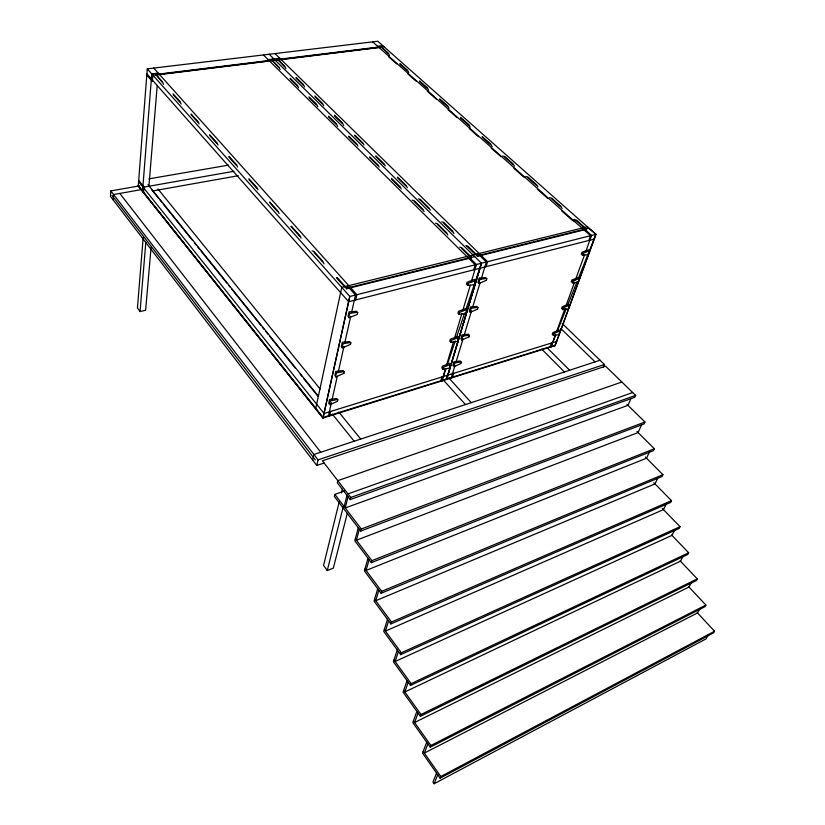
<?xml version="1.0" encoding="UTF-8"?>
<svg xmlns="http://www.w3.org/2000/svg" width="825" height="825" viewBox="0 0 825 825"><rect width="100%" height="100%" fill="white"/><g stroke="black" fill="none" stroke-linecap="round" stroke-linejoin="round"><path stroke-width="1.24" d="M330.237 400.764L329.763 404.827L337.435 401.27M336.476 372.725L335.569 376.819M342.973 343.551L342.024 347.81M349.728 313.18L348.748 317.615M139.879 185.821L110.797 190.905L110.468 196.402L316.79 465.465L324.112 463.011M113.252 200.032L113.582 194.525L142.704 189.379M460.319 360.968L453.915 361.721L452.822 365.722M468.507 334.197L462.021 334.826L460.886 338.982M449.522 363.289L442.282 366.248L441.829 368.167M476.994 306.426L470.436 306.931L469.25 311.242M457.566 336.373L450.223 339.292L449.749 341.282M138.301 185.553L323.07 417.471L555.297 345.077L555.112 345.593L595.918 234.352L377.798 41.25L147.273 68.857L138.26 186.099L322.946 418.028L555.204 345.562L549.986 347.181L551.502 343.025M485.812 277.582L479.17 277.963L477.933 282.439M142.529 191.287L151.769 73.899L158.235 73.116M143.571 192.596L144.014 187.1L138.796 180.593M162.247 82.304L155.832 74.436L271.92 60.163L278.933 67.103L280.067 69.455M143.179 237.383L137.445 307.931L140.054 311.541L145.623 310.231L151.078 247.469M465.908 308.437L458.452 311.324L457.968 313.387M149.005 185.12L157.183 85.841M140.054 311.541L145.819 242.23M454.678 362.907L453.915 366.805L460.701 363.598M462.804 336.022L461.618 339.941M474.581 279.427L467.012 282.263L466.507 284.419M471.24 308.127L470.002 312.19M479.995 279.149L478.717 283.377M278.664 67.506L271.92 60.163M284.543 66.763L277.788 59.441L381.078 46.747L388.358 53.212L389.483 55.43M559.268 329.979L552.812 332.661L552.245 334.496M568.714 304.157L562.176 306.797L561.588 308.705M578.5 277.417L571.88 280.015L571.261 281.995M588.637 249.707L581.924 252.264L581.285 254.327M388.049 53.615L381.078 46.747M315.655 408.87L341.746 287.358M459.68 247.098L461.845 247.799L471.415 257.256L471.23 257.874L346.582 288.781L346.727 288.131L337.198 277.561M312.675 460.103L313.902 454.493L600.033 360.236M322.946 418.028L349.707 296.495L595.97 234.331L589.132 228.278L584.791 229.36L591.628 235.434L585.946 251.006M316.79 465.465L318.037 459.855L110.797 190.905M328.34 416.347L331.423 402.59M331.98 400.084L337.291 376.324M338.415 371.322L344.015 346.314M344.85 342.561L350.728 316.295M351.563 312.541L355.482 295.041L347.366 285.966M329.649 415.934L330.66 411.458M355.709 299.929L356.885 294.68L153.728 68.083M337.549 401.352L337.889 399.836M343.901 373.488L344.252 371.91M350.501 344.51L350.873 342.87M348.985 317.728L357.194 314.531L357.761 312.634M344.53 490.957L334.847 494.381L334.352 496.444L360.752 531.053L644.108 423.906L644.954 422.018L626.928 404.281M339.25 501.713L323.555 565.403L327.267 570.539L333.331 568.157L347.304 513.336M341.406 492.979L342.334 489.225M327.267 570.539L343.21 506.89M344.149 506.56L346.964 495.33M348.057 496.743L345.221 507.963L628 405.343L630.981 398.485M350.233 499.568L350.769 497.475L322.41 460.793L605.56 366.176L635.611 395.371L634.765 397.299L350.233 499.568L337.27 482.759L337.776 480.666L621.864 382.016M358.267 527.794L354.802 540.777L371.322 562.671L653.493 450.615L654.359 448.759L636.952 431.434M359.36 529.238L356.431 540.21L638.096 432.578L641.633 424.71M360.752 531.053L361.298 529L334.847 494.381M367.981 558.247L364.423 570.931L381.088 593.278L662.032 476.52L662.918 474.695L645.387 457.05M369.095 559.721L366.073 570.436L646.542 458.215L649.615 451.595M371.322 562.671L371.889 560.67L654.359 448.759M441.963 376.963L440.684 381.294L446.634 378.943M377.716 588.751L374.055 601.147L390.875 623.937L670.591 502.466L671.478 500.672L653.843 482.707M442.912 369.136L443.345 367.682M450.863 342.241L451.316 340.725M459.113 314.335L459.577 312.757M467.672 285.347L468.157 283.707M477.458 256.338L477.644 255.709L586.245 228.814L586.028 229.412L477.458 256.338L466.847 246.314M378.84 590.257L375.736 600.734L654.998 483.893L657.597 478.479M473.715 269.837L475.21 264.815L263.412 54.945M445.49 368.672L441.839 380.923L445.923 368.796M446.583 365.001L453.492 341.715M454.585 338.033L461.876 313.521M462.969 309.849L470.25 285.337M471.343 281.665L476.438 264.505L469.724 257.864L474.695 256.627M381.088 593.278L381.676 591.319L662.918 474.695M458.813 314.315L465.578 313.655L466.868 309.323M269.167 54.254L481.47 263.237L446.531 379.469L447.769 375.169M446.696 379.418L481.46 263.237L465.908 309.354M446.48 379.479L481.398 263.257M451.192 378.015L454.895 365.805M456.008 362.134L463.031 338.941M464.145 335.27L471.549 310.85M472.653 307.189L480.057 282.769M481.171 279.097L486.348 262.01L477.953 253.77M452.337 377.654L453.647 373.343M486.049 266.692L487.565 261.7L275.003 53.563M460.835 363.66L461.278 362.206M469.033 336.94L469.497 335.435M477.541 309.21L478.015 307.653M486.358 280.438L486.863 278.809M387.472 619.327L383.718 631.424L400.682 654.658L679.161 528.454L680.058 526.701L662.3 508.406M388.606 620.864L385.419 631.084L663.475 509.613L666.641 503.24M390.875 623.937L391.473 622.029L671.478 500.672M397.248 649.966L393.391 661.763L410.51 685.451L687.741 554.493L688.658 552.771L671.632 535.043M398.392 651.523L395.113 661.495L671.962 535.384L674.633 530.166M400.682 654.658L401.301 652.802L680.058 526.701M447.15 365.155L455.307 340.89M456.524 337.25L464.681 312.995M407.045 680.656L403.085 692.154L420.358 716.296L696.341 580.573L697.269 578.882L680.13 560.845M408.2 682.254L404.838 691.969L680.46 561.196L683.172 556.081M410.51 685.451L411.139 683.636L688.658 552.771M553.09 335.363L553.884 333.97M562.753 309.571L563.279 308.117M572.457 282.841L573.004 281.335M582.512 255.162L583.079 253.595M416.862 711.418L412.789 722.618L430.227 747.202L704.952 606.695L705.891 605.045L688.648 586.699M588.813 240.487L590.545 235.703L372.653 41.869M555.38 334.888L551.018 346.861L555.751 335.022M556.689 331.289L564.991 308.519M565.857 306.127L574.592 282.16M575.468 279.768L584.636 254.605M418.028 713.037L414.573 722.504L688.978 587.049L691.443 582.533M555.101 345.593L595.97 234.331L578.459 278.159M420.358 716.296L421.008 714.522L697.269 578.882M426.7 742.232L422.524 753.132L440.107 778.181L713.573 632.857L714.533 631.249L697.166 612.583M427.866 743.892L424.328 753.091L697.507 612.944L700.012 608.52M430.227 747.202L430.887 745.48L705.891 605.045M557.164 331.464L566.156 308.963M567.579 305.405L577.046 281.717M436.549 773.118L432.939 782.069L434.105 783.75L706.045 638.89L708.582 634.559M434.105 783.75L437.735 774.799M603.188 367.589L604.436 364.516L562.258 323.555M440.107 778.181L440.798 776.511L714.533 631.249M560.206 330.804L553.699 333.692M560.247 330.949L558.855 334.672L553.441 335.476M569.683 304.972L568.281 308.952L562.464 309.55M569.724 305.116L563.093 307.828M579.49 278.221L578.047 282.336L572.158 282.841M579.542 278.365L572.808 281.047M582.213 255.152L588.153 254.77L589.648 250.511M589.7 250.656L582.883 253.306M450.429 364.196L449.243 368.228L442.633 369.115M450.378 364.444L443.149 367.383M458.494 337.27L457.267 341.447L450.574 342.22M458.525 337.435L451.11 340.426M466.898 309.488L459.37 312.448M475.561 280.304L474.251 284.78L467.373 285.337M475.52 280.552L467.95 283.398M361.298 529L644.954 422.018M350.769 497.475L635.611 395.371M348.006 493.897L632.682 392.535M318.037 459.855L604.436 364.516M556.627 341.437L324.07 413.5L138.713 181.696M328.721 403.631L329.515 399.465L336.982 398.475M594.165 239.116L348.686 301.723L146.891 73.868M346.727 288.131L471.415 257.256M341.602 287.389L587.379 226.792M334.909 375.746L335.744 371.415L343.324 370.549M341.344 346.758L342.21 342.241L349.913 341.509M348.047 316.573L348.954 311.871L356.782 311.283M152.419 191.018L238.322 175.704M144.014 187.1L233.97 171.291M148.912 178.85L228.525 165.134M268.156 59.658L279.778 58.235M377.592 46.262L382.738 45.623M383.986 46.726L152.893 75.168L152.398 81.448L146.798 75.116M155.781 75.054L271.838 60.761M277.695 60.039L380.954 47.314M330.454 400.878L337.848 399.465M335.796 376.932L343.778 373.405M336.703 372.838L344.211 371.539M454.884 363.01L461.227 361.876M343.2 343.664L350.821 342.499M342.251 347.923L350.377 344.438M461.835 340.044L468.889 336.878M463.021 336.126L469.435 335.094M349.965 313.294L357.71 312.252M471.457 308.23L477.953 307.302M470.229 312.293L477.386 309.158M480.222 279.262L486.802 278.458M478.943 283.491L486.214 280.387M502.714 156.028L504.735 156.482L513.356 164.134L514.47 166.155M525.731 176.478L527.825 176.973L536.755 184.893L537.9 186.966M549.553 197.639L551.729 198.196L560.979 206.394L562.155 208.508M574.241 219.563L576.397 220.089L586.245 228.814M573.21 220.193L576.448 220.904L586.028 229.412M291.844 227.112L291.019 226.555L299.692 236.259M420.564 200.145L419.75 199.629L428.783 208.508M418.347 198.866L420.348 199.444L429.082 208.024L430.238 210.231M412.211 200.145L414.202 200.733L422.926 209.344L424.081 211.561M399.939 63.566L407.55 70.259L408.715 72.517M400.053 64.35L407.302 70.795M441.674 221.801L443.757 222.43L452.822 231.34L454.018 233.609M435.497 223.183L437.58 223.822L446.634 232.763L447.82 235.042M419.502 80.933L427.371 87.842L428.557 90.142M419.616 81.727L427.03 88.223M465.888 245.602L467.961 246.221L477.644 255.709M439.715 98.866L447.831 106.002L449.058 108.353M439.818 99.67L447.48 106.384M460.577 117.387L468.982 124.761L470.229 127.163M460.69 118.202L468.61 125.142M296 77.416L303.373 84.573L304.528 86.965M296.134 78.241L303.157 85.14M290.101 78.2L297.443 85.388L298.609 87.79M290.235 79.035L297.237 85.955M482.151 136.537L490.834 144.158L492.123 146.613M482.264 137.362L490.524 144.705M314.933 96.009L322.554 103.414L323.751 105.858M315.067 96.855L322.245 103.816M308.993 96.865L316.594 104.301L317.78 106.755M309.127 97.711L316.284 104.703M334.517 115.242L342.406 122.904L343.633 125.41M334.651 116.098L342.086 123.307M328.536 116.181L336.394 123.874L337.621 126.38M328.67 117.026L336.074 124.266M312.108 250.81L314.057 251.553L322.792 261.329L323.988 263.783M354.791 135.156L362.866 143.003L363.928 145.056M354.925 136.012L362.608 143.488M348.758 136.166L356.823 144.045L357.885 146.108M348.892 137.032L356.565 144.53M375.777 155.77L384.151 163.897L385.244 166M375.911 156.637L383.965 164.557M369.703 156.863L378.067 165.031L379.16 167.145M369.837 157.74L377.881 165.691M173.054 93.802L180.025 101.527L181.191 104.084M173.219 94.679L179.86 102.125M397.526 177.127L406.209 185.563L407.333 187.718M391.421 178.313L400.084 186.78L401.208 188.946M190.998 113.881L198.144 121.801L199.145 123.905M191.153 114.778L197.959 122.306M209.591 134.702L217.006 142.911L218.037 145.066M209.746 135.599L216.81 143.426M228.876 156.286L236.569 164.814L237.631 167.032M229.03 157.204L236.362 165.32M248.892 178.705L256.884 187.564L257.978 189.822M249.057 179.633L256.75 188.255M269.692 201.981L277.994 211.19L279.118 213.51M291.308 226.184L299.949 235.764L301.104 238.147M574.293 221.213L572.22 220.213L561.67 210.818M396.712 63.907L388.482 56.647M416.213 81.273L407.725 73.776M436.353 99.196L427.587 91.431M500.899 156.647L491.226 148.108M523.906 177.138L513.893 168.29M547.728 198.34L537.364 189.183M336.353 277.736L346.582 288.781M504.694 157.193L513.037 164.598M527.783 177.695L536.415 185.357M551.688 198.918L560.629 206.858M448.109 109.725L456.998 117.645M478.5 136.785L469.27 128.494M560.979 328.649L595.042 361.876M277.788 59.441L284.811 66.351L285.945 68.702M397.774 178.035L405.921 186.037M443.737 223.204L452.502 231.815M391.669 179.231L399.795 187.265M414.191 201.496L422.627 209.828M437.559 224.596L446.315 233.248M461.825 248.583L471.23 257.874M546.923 347.562L569.621 370.25M541.767 349.181L564.444 371.962M448.831 377.933L471.281 402.641M443.066 379.748L465.486 404.559M155.832 74.436L162.473 81.871L163.597 84.377M269.961 202.96L277.757 211.695M314.077 252.368L322.513 261.824M147.273 68.857L349.852 296.464L323.08 417.986L138.383 186.079M157.957 188.966L320.162 389.049M338.817 412.057L360.711 439.065M148.005 184.656L318.532 396.402M151.944 190.028L158.39 198.031M160.009 200.032L161.618 202.032M163.226 204.043L192.225 240.065M194.648 243.066L196.257 245.066M197.866 247.077L199.485 249.078M201.094 251.078L226.875 283.099M228.484 285.099L230.093 287.1M231.701 289.111L260.71 325.132M262.319 327.133L263.928 329.134M265.547 331.134L267.96 334.146M269.569 336.146L295.35 368.167M300.187 374.168L301.795 376.179M303.404 378.18L317.914 396.186M332.413 414.202L354.162 441.231M119.8 193.421L320.729 452.234M112.025 195.463L315.346 459.979M355.338 538.766L371.889 560.67M364.97 568.972L381.676 591.319M374.622 599.228L391.473 622.029M384.295 629.547L401.301 652.802M393.989 659.938L411.139 683.636M403.693 690.381L421.008 714.522M413.418 720.885L430.887 745.48M423.173 751.441L440.798 776.511"/></g></svg>
